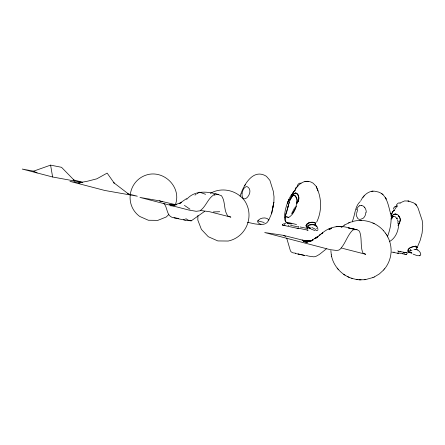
<?xml version="1.0" encoding="UTF-8"?>
<svg xmlns="http://www.w3.org/2000/svg" width="445" height="445" viewBox="0 0 445 445"><rect width="100%" height="100%" fill="white"/><g stroke="black" fill="none" stroke-linecap="round" stroke-linejoin="round"><path stroke-width="0.67" d="M391.116 218.317C391.172 224.708 389.614 231.016 387.328 236.951M400.189 203.582C399.382 200.689 394.164 206.269 397.168 206.792M197.925 215.413L197.819 220.08L201.396 229.414L208.282 236.718L217.816 240.929L228.235 241.04C245.901 237.268 254.618 216.804 245.112 201.452C237.547 190.349 221.955 186.55 210.301 193.391M284.511 218.039C284.494 211.481 286.319 205 289.128 199.104L287.398 203.282L289.372 198.298L291.67 194.187M398.559 225.554C398.169 231.728 395.143 238.464 389.559 241.524M391.038 252.604C390.621 258.495 388.363 264.235 384.641 268.825M271.65 213.494L273.82 202.308L271.65 213.494L268.697 220.286M272.841 208.16L273.859 202.353L274.025 196.851L273.28 191.222L269.876 180.331L266.416 176.309C253.005 167.81 243.359 185.443 240.094 196.201M296.898 202.998L295.441 208.221L292.276 213.9M286.485 212.838L289.167 202.286M286.235 212.827C285.468 216.047 283.076 221.988 287.815 223.262M291.141 198.337C293.021 190.644 299.084 199.143 296.515 202.814M287.181 209.512L285.579 215.169L285.034 219.98L286.441 222.722L288.204 223.273M287.37 208.844L288.06 206.541M287.431 208.683L288.621 204.717M351.989 222.066C355.177 215.675 354.598 206.369 360.294 201.496M390.894 216.192L392.601 211.742L394.454 210.085M288.939 203.671L289.473 201.963M315.817 225.815C314.337 223.429 302.617 224.959 310.349 228.302M391.088 215.575L392.618 211.692L394.209 210.212M290.096 200.1L292.916 192.774L295.296 190.054M290.04 200.189C291.375 196.729 292.081 192.685 295.068 190.199M296.392 206.102C295.002 210.418 292.738 214.868 288.844 217.394M391.372 217.95L391.539 217.499M356.807 209.69L356.996 209.211M289.078 201.73L290.007 199.455M291.225 198.008L292.376 196L294.223 195.071C296.409 196.657 298.061 200.372 296.47 202.876M316.634 222.227C322.124 210.908 321.824 197.719 316.206 186.511M175.241 204.961C181.744 188.73 166.196 171.431 149.32 174.262C129.106 178.106 123.104 204.194 139.68 216.426L148.357 220.253L157.83 220.364L166.274 216.965L168.761 214.546M291.848 196.968L293.238 194.437L294.262 193.508L295.347 193.063L296.37 193.191C299.724 195.266 299.502 200.834 296.737 203.321M294.646 207.726L291.62 213.639M282.714 224.302L282.241 224.608L282.542 224.241M315.249 224.786L315.516 223.067C312.729 221.554 307.005 222.183 306.082 225.776L306.766 227.056L309.053 228.018M292.02 196.723L293.561 194.087L295.402 193.052C299.852 193.842 299.641 200.94 296.676 203.387M417.493 246.858L420.269 240.133L422.105 233.097L422.75 225.838L422.194 220.503L418.05 208.043L416.392 205.173L413.733 202.92L408.771 201.129M315.21 224.853C316.718 220.281 306.193 222.166 306.077 225.765L306.633 226.933L307.484 227.523L310.109 228.113M391.795 216.971L392.14 216.359M291.892 196.846L292.994 194.754L294.262 193.508L295.402 193.058L296.465 193.236C299.685 195.344 299.324 200.461 297.01 203.137M416.948 247.898L417.143 247.186L416.665 248.327M315.155 224.953L315.577 223.167L314.843 222.622C311.895 222.072 307.378 222.205 306.093 225.465L306.188 226.271L307.056 227.273L310.588 228.101M291.38 197.547L292.243 196.139M416.887 247.999L416.648 248.355M390.849 214.462C388.246 206.08 387.222 193.202 376.476 191.589C369.856 189.487 363.615 194.955 360.823 200.612M394.687 209.5L397.391 205.579M294.796 190.315C298.5 183.596 305.654 178.256 313.141 183.19L316.256 186.416L317.886 190.961M315.677 225.988C315.105 223.891 309.937 224.853 307.984 225.398L308.14 227.061L310.115 228.257M398.575 224.947L399.944 221.504A8.972 8.149 -42.3 0 0 400.016 220.531M364.177 195.806L362.964 197.374M398.492 225.042L399.894 221.883A8.422 7.693 -39.3 0 0 400.011 220.737M374.239 276.996L379.379 273.909L383.762 269.865M390.41 213.895L390.949 213.25M383.696 269.943L384.708 268.747M317.585 230.254L317.975 229.798M186.639 199.455C195.166 189.186 210.446 191.534 221.471 195.717C225.776 201.752 223.351 210.201 227.923 216.081L230.849 217.121L209.295 211.653L200.339 210.479M244.672 185.437L245.707 184.536M320.906 234.115L319.382 235.349L322.809 232.735L321.729 233.542C329.929 226.171 340.291 224.836 350.588 228.38L348.457 227.99L357.335 229.837L359.026 230.833A10.313 4.767 -76.4 0 1 359.732 231.917C362.069 238.448 360.289 245.757 362.603 252.282A10.001 4.483 -76.3 0 0 363.287 253.3L365.773 254.301L343.089 248.477M341.487 227.267L344.653 224.981M320.478 234.459L315.31 238.514L318.114 236.312L314.91 238.737L317.674 236.701L310.677 241.057L309.342 241.496L313.046 239.927L309.52 241.44L306.599 241.858L307.851 241.774L303.468 241.652L306.232 241.88M194.982 195.116L196.106 194.248M326.441 248.822L319.393 254.445L316.111 256.292A11.381 9.873 -83.6 0 1 313.708 256.821L308.758 256.136M163.627 203.187C167.665 207.014 166.28 215.163 172.115 217.383C178.456 218.718 184.731 220.403 191.228 220.842L204.717 211.303M179.196 203.654L186.65 198.526M329.172 229.464L330.629 228.469L329.055 229.487M417.21 250.251L417.56 249.717L416.331 249.445M351.25 221.91L348.502 222.956M400.289 202.809L404.639 200.917L408.582 201.084M344.63 224.992L349.87 222.394M329.906 228.997L331.38 228.146M180.281 203.193L181.365 202.575L174.29 204.961L169.651 204.45L174.29 204.961L176.837 204.6M419.919 255.591C422.338 254.095 419.079 250.947 417.727 249.856M197.202 193.497L199.694 192.201L205.59 194.309M396.578 206.447C395.188 206.402 393.069 207.465 393.68 209.144M329.979 229.047L331.558 228.263M330.446 228.274L328.977 228.997M365.606 279.571L373.016 277.535M372.899 277.585L374.356 276.94M394.882 206.847L395.266 206.697M82.264 182.406L52.627 176.993L22.25 169.061L33.575 171.164L50.585 165.128L61.538 167.309L74.955 181.071L73.731 180.559M297.31 186.728L295.814 187.679L295.73 188.969M413.171 254.162L417.193 255.675L419.563 255.714M312.857 240.139L309.587 240.979L306.032 240.906L310.821 240.79L307.879 241.045L308.218 241.062L304.43 240.6L283.053 235.283L264.708 232.546L330.196 249.662L336.693 250.485L338.851 250.073A10.713 5.145 -76.2 0 0 340.063 249.256C345.314 243.854 347.067 235.95 352.307 230.543A10.38 4.828 -76.4 0 1 353.458 229.781L356.417 229.637L351.834 228.647L357.029 229.759M419.335 255.792L420.047 255.547M317.202 230.488L316.328 230.621L315.733 230.232M410.457 249.856L410.818 249.751M316.567 228.73L317.435 228.602L318.03 228.997M352.651 221.493C363.637 218.412 376.142 222.183 383.601 230.81M78.47 182.917L87.721 181.165L96.826 178.823L107.145 173.099L114.232 183.14L113.464 182.494L128.377 193.903M413.461 246.741C411.202 247.025 407.286 248.399 407.92 251.336M176.276 204.65L173.227 205.023L174.468 205.223M283.637 223.668L285.679 223.418M359.249 279.799L364.31 279.727M364.182 279.738L365.751 279.555M417.137 247.159C414.306 245.518 406.88 247.581 408.121 251.681M371.592 191.272L373.027 191.122M396.439 206.452L396.829 206.43M337.666 226.377L336.064 226.444M213.389 211.942L219.724 211.72M288.115 223.746L290.602 223.796M413.939 249.417L415.257 249.4M170.663 205.851L174.017 205.812M359.91 220.442L361.385 220.447M361.262 205.484L362.669 205.812A6.286 4.945 -72.9 0 1 364.327 207.07M395.555 214.106L396.501 214.256A5.763 4.75 -72.3 0 1 398.536 215.591M410.529 252.754L411.436 252.716L409.606 252.61A22.45 8.594 -66.6 0 1 408.688 252.243M361.067 279.872L359.56 279.822M304.881 181.354L308.48 181.51M338.906 226.444L337.994 226.405L339.235 226.461M304.174 241.707L308.224 241.707L312.206 240.5L309.52 241.44L306.093 241.841L308.596 241.635L312.629 240.217L308.969 241.563L305.237 241.791L307.339 241.963L303.924 241.557L307.178 242.008M357.202 279.582L358.041 279.688M357.98 279.683L359.332 279.805M218.473 194.354L215.274 194.07C207.999 197.346 206.402 206.497 199.933 210.824L196.184 211.297L189.081 210.107L139.964 197.43L159.366 200.829L176.259 204.856M287.67 223.462L291.892 223.935M407.687 252.899L398.058 251.236M341.677 226.816L339.869 226.627L342.322 226.889M295.625 253.216L293.021 252.838L291.497 252.093A10.992 5.807 -75.5 0 1 290.418 250.824L286.686 238.069M305.76 240.84L308.057 241.118L302.188 240.083M261.004 224.669L254.935 223.902L247.503 222.311M356.317 279.449L352.156 278.453M174.078 217.766L178.601 218.445M356.2 279.432L357.38 279.61M403.415 252.326L405.378 252.643M298.067 254.078L300.236 254.462L295.452 253.483M80.044 183.201L69.982 181.382L104.814 190.471L137.327 196.206L127.498 193.675M298.228 254.106L304.753 255.469L300.481 254.423M283.999 225.126L284.149 225.209M407.887 200.94L408.961 201.168M400.066 251.67L401.006 251.859M288.571 217.344L286.207 216.787L287.214 217.038M302.85 240.239L305.098 240.717M299.034 254.229L301.182 254.696M191.228 220.842L188.14 220.147L185.782 218.595M287.804 217.143L288.455 217.293M284.01 224.608L284.817 224.792M296.52 224.508L287.57 222.328M288.188 225.571L288.872 225.737M390.882 251.892L398.853 253.494L397.485 253.021M300.108 226.956L307.962 228.596L307.523 228.402M290.607 225.32L298.69 227.011L298.239 226.811M257.505 220.781L264.185 222.483M398.514 252.949L406.825 254.646L405.818 254.279M402.575 253.439L403.036 253.555M298.239 228.152L308.096 230.221L307.039 229.876M393.819 252.081L394.164 252.165M341.387 248.037L342.522 248.332M73.303 179.847L82.358 182.177M404.11 253.822L404.6 253.95M409.734 252.638L408.354 251.948A10.88 4.261 -60.2 0 1 408.137 251.653M297.049 228.124L297.772 228.318M283.393 235.355L285.323 236.273A11.27 6.119 -75.1 0 1 285.618 236.54M183.562 219.641L185.415 220.142M305.582 255.269L306.638 255.558M307.167 255.703L308.229 255.992M314.821 230.538L311.016 229.047M159.366 200.829L162.28 201.696M411.336 252.988L410.568 252.632A9.022 3.221 -68.7 0 1 409.828 251.442M351.311 278.175C341.571 274.888 333.772 266.371 331.575 256.298M352.212 278.475L351.138 278.119M298.334 228.48L298.829 228.669L282.319 225.048L285.061 225.537L284.655 225.359M396.918 214.423L395.727 214.106A3.76 2.987 -65.3 0 0 394.109 214.368M349.103 277.318L347.734 276.684M372.882 223.001L374.228 223.629M315.789 229.425L311.834 227.473M33.575 171.164L37.102 172.938M297.839 186.666C296.554 185.309 299.179 182.506 300.731 183.201M343.707 274.298L345.02 275.166M184.419 205.373L189.987 209.183M381.499 193.475L383.05 194.571M214.023 194.688L214.974 195.372M397.897 250.707L398.959 252.015M315.677 225.315L317.713 227.812M315.833 225.454L316.974 226.672L316.59 226.249M294.651 195.255L295.953 197.002M383.596 230.799L385.453 233.13M337.21 268.129L338.217 269.353M406.413 252.426L407.047 253.594M398.381 215.569L398.759 216.081M398.459 215.669L398.687 215.981A8.672 7.304 -66.4 0 1 398.92 216.303M364.26 207.148L364.494 207.481A9.428 7.593 -68 0 1 364.733 207.832M300.848 183.368L300.931 183.679M387.05 235.594C389.787 240.278 391.216 245.712 391.105 251.136M385.442 233.113L386.293 234.354M396.768 218.645L395.922 217.455A7.426 5.601 -62.9 0 0 395.41 216.915L394.938 216.62A4.083 3.087 -58.5 0 0 394.793 216.548L394.02 216.37A1.418 0.84 -30.3 0 0 393.792 216.42M386.277 234.331L387.072 235.616M396.784 218.667L397.023 219.073M397.435 219.824L398.253 221.677M330.852 250.557L331.314 254.979M409.806 251.475L409.845 250.335A0.957 0.684 -18.1 0 1 410.468 249.895M331.291 254.879L331.603 256.398M50.585 165.128L52.627 176.993M356.873 209.206A4.539 3.082 -56.1 0 1 359.521 205.707M359.549 205.885A4.094 3.087 -65.8 0 1 361.273 205.412M356.951 212.476A11.181 7.765 -49.8 0 1 357.68 209.767M356.273 212.832A15.43 12.916 -23.4 0 0 356.451 215.908L357.863 218.606A4.405 3.649 -39.5 0 0 359.104 219.252A4.244 3.504 -38.3 0 0 360.372 219.346L362.87 218.451A5.462 4.834 -44.6 0 0 363.671 217.766A5.529 4.99 -44.6 0 0 364.188 217.199L365.15 215.591L365.718 213.461A9.723 8.616 -48.5 0 0 365.812 212.404M364.906 207.698A9.812 8.639 -49.9 0 1 366.252 212.348M415.135 249.428A10.674 1.129 -6.7 0 1 416.225 249.467M410.229 250.58A6.653 0.901 -8.5 0 1 411.964 250.385M412.076 253.138A19.658 6.953 -54.2 0 1 411.319 253.01M410.501 252.821A27.707 10.541 -65 0 1 409.717 252.671M408.805 252.031A11.381 4.355 -66.9 0 1 408.226 250.874M391.211 219.146A5.106 4.856 -13.8 0 1 392.929 216.91M392.818 216.632A2.859 2.392 -23.2 0 1 393.141 216.431M393.224 216.57A1.507 0.946 -27.7 0 1 393.519 216.431A0.784 0.417 -27 0 1 393.697 216.392M397.04 217.85A10.363 3.204 72.1 0 1 397.541 218.651M397.841 221.844A3.671 2.854 83.1 0 1 397.991 223.663M398.336 223.752A3.688 3.643 38.7 0 1 398.214 224.124M391.433 217.499A4.177 2.998 -54.3 0 1 393.881 214.301M393.914 214.462A3.766 2.982 -64.4 0 1 395.566 214.039M391.978 216.287A3.788 2.72 -54.4 0 1 393.914 214.384M391.906 218.645A10.302 7.509 -47.5 0 1 392.123 218.017M399.059 216.203A9.056 8.182 -44.1 0 1 400.383 220.486M394.276 210.407A22.139 7.743 68.9 0 1 394.637 210.446M413.516 246.708A13.005 2.676 -20.1 0 1 414.278 246.619M415.224 246.079A11.598 2.792 -22.7 0 1 416.353 246.274M415.085 246.841A11.859 1.986 -15.6 0 1 416.681 246.981M416.57 247.053A12.271 2.281 -19.7 0 1 417.004 247.203M391.366 218.779A7.276 4.967 -50.5 0 1 392.039 217.027M398.231 225.337A4.901 4.5 -37.8 0 1 397.947 225.609M399.36 216.865A9.373 8.394 -47.5 0 1 400.261 220.709M398.776 216.064A7.699 6.469 -67.1 0 1 399.143 216.687M241.997 193.531C241.841 206.797 255.313 191.667 247.42 186.783L246.369 186.6C243.482 187.512 242.547 190.899 241.997 193.531M268.535 219.507C268.168 224.536 259.769 226.321 257.583 221.805C258.495 217.828 266.043 216.632 268.535 219.507M416.348 205.134L415.191 203.955L416.348 205.134M386.127 199.004L385.359 197.413L386.127 199.004"/></g></svg>
